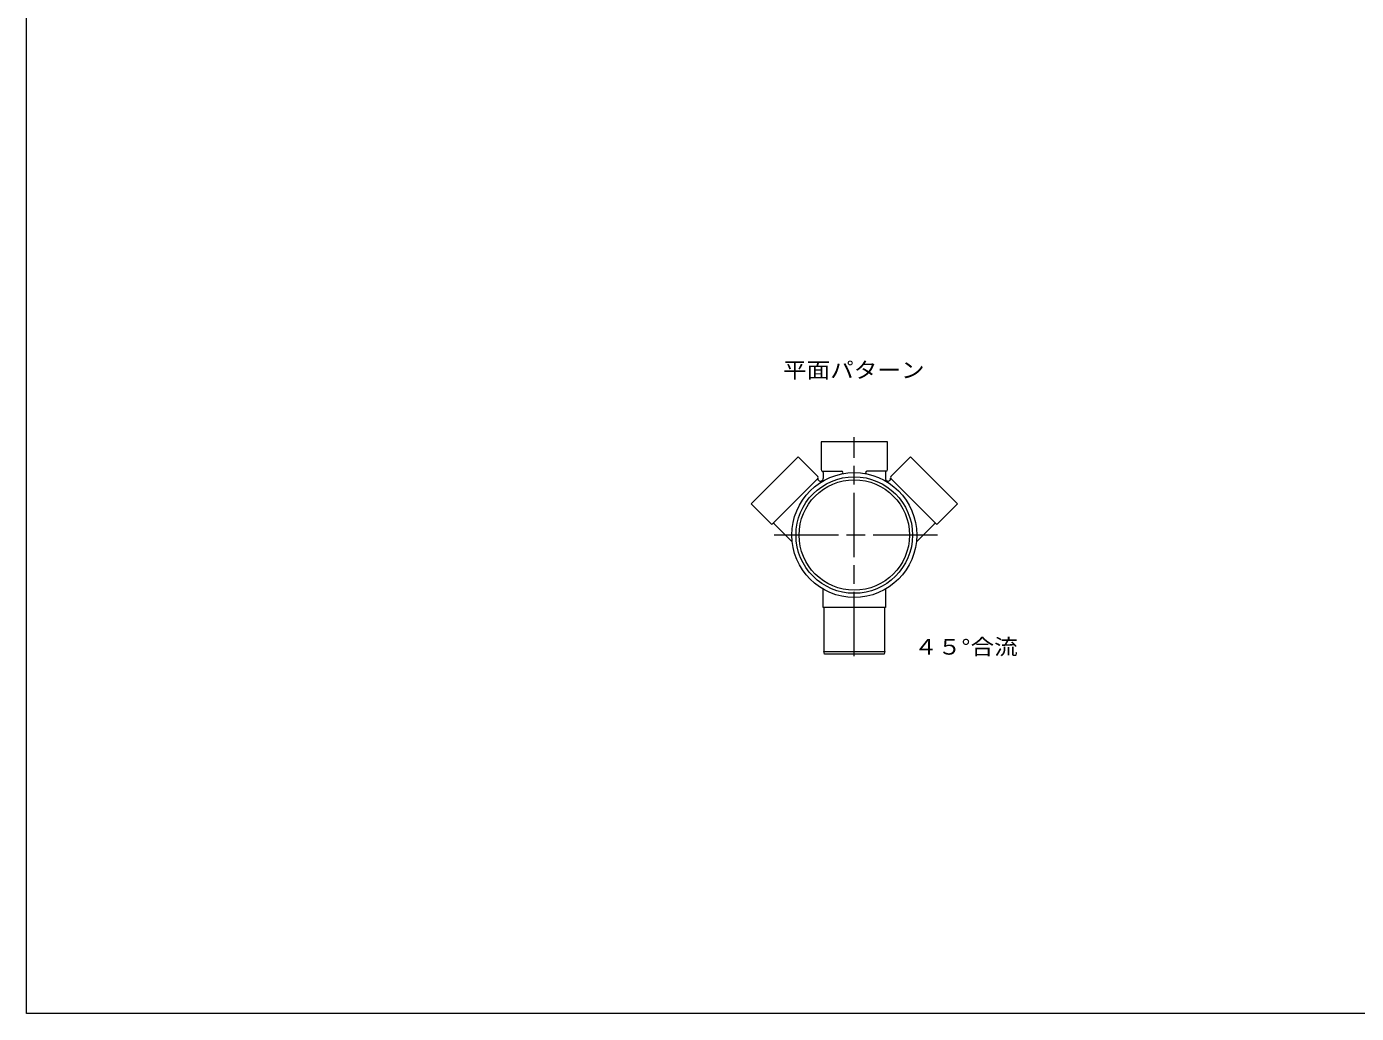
# Model space of a CAD drawing. Units: millimetres on the paper. Extents: x -74 to 1688, y -62 to 2155.
# Drawn here: x -73.8 to 174.3, y -62.3 to 121.8 of the extents above; entities that cross this region are included whole.
import ezdxf
from ezdxf.enums import TextEntityAlignment as Align

# ---------------------------------------------------------------- set-up
doc = ezdxf.new("R2010")
doc.units = ezdxf.units.MM
doc.linetypes.add('CHAIN', pattern=[18.5, 12, -1.5, 3.5, -1.5])
for name, color, linetype, lineweight in [('0_2', 7, 'Continuous', 18), ('D-STR', 7, 'Continuous', 18), ('D-STR-STR', 4, 'Continuous', 18), ('D-TTL', 5, 'Continuous', 18)]:
    doc.layers.add(name, color=color, linetype=linetype, lineweight=lineweight)
doc.styles.add('HGPｺﾞｼｯｸE', font='')
doc.styles.get('HGPｺﾞｼｯｸE').set_extended_font_data('HGPｺﾞｼｯｸE')

msp = doc.modelspace()

# ---------------------------------------------------------------- linework, layer by layer
at = {"layer": 'D-STR', "linetype": 'CHAIN'}
for p, q in [((80.594, 4.334), (80.594, 45.209)), ((96.134, 26.933), (64.876, 26.933))]:
    msp.add_line(p, q, dxfattribs=at)
at = {"layer": 'D-STR'}
for p, q in [((86.794, 44.293), (74.394, 44.293)), ((74.394, 44.293), (74.394, 39.143)), ((86.794, 39.143), (86.794, 44.293)), ((61.36, 32.759), (70.128, 41.527)), ((70.128, 41.527), (73.77, 37.885)), ((91.059, 41.527), (87.417, 37.885)), ((99.827, 32.759), (91.059, 41.527)), ((73.77, 37.461), (65.324, 29.021)), ((74.694, 38.843), (78.218, 38.843)), ((74.794, 38.578), (74.794, 37.503)), ((86.494, 38.843), (82.97, 38.843)), ((86.394, 38.578), (86.394, 37.503)), ((87.417, 37.461), (95.863, 29.021)), ((73.94, 37.149), (73.887, 37.202)), ((87.247, 37.149), (87.3, 37.202)), ((65.073, 29.046), (61.36, 32.759)), ((96.115, 29.046), (99.827, 32.759)), ((65.702, 28.983), (68.996, 25.688)), ((92.191, 25.688), (95.485, 28.983)), ((74.794, 13.433), (74.794, 16.829)), ((86.394, 16.829), (86.394, 13.433)), ((86.394, 13.433), (74.794, 13.433)), ((74.894, 13.433), (74.894, 5.233)), ((86.294, 5.233), (86.294, 13.433)), ((75.028, 4.733), (74.894, 5.233)), ((74.894, 5.233), (86.294, 5.233)), ((86.294, 5.233), (86.16, 4.733)), ((86.16, 4.733), (75.028, 4.733))]:
    msp.add_line(p, q, dxfattribs=at)
msp.add_circle((80.594, 26.933), 11.65, dxfattribs=at)
for centre, radius, start, end in [((73.558, 37.673), 0.3, 315, 45), ((74.099, 37.414), 0.3, 154.47122, 225), ((74.294, 37.503), 0.5, 225, 0), ((74.694, 39.143), 0.3, 180, 270), ((74.494, 38.578), 0.3, 359.99997, 70.52877), ((78.218, 38.593), 0.25, 281.51745, 90), ((82.97, 38.593), 0.25, 90, 258.48255), ((86.694, 38.578), 0.3, 109.47122, 180), ((86.894, 37.503), 0.5, 180, 315), ((86.494, 39.143), 0.3, 270, 0), ((87.088, 37.414), 0.3, 315, 25.52878), ((87.629, 37.673), 0.3, 135, 225), ((65.214, 29.188), 0.2, 225, 303.46304), ((65.49, 28.771), 0.3, 45, 123.46304), ((95.697, 28.771), 0.3, 56.53696, 135), ((95.973, 29.188), 0.2, 236.53696, 315)]:
    msp.add_arc(centre, radius, start, end, dxfattribs=at)
at = {"layer": 'D-STR-STR'}
for radius in [10.87, 10.3]:
    msp.add_circle((80.594, 26.933), radius, dxfattribs=at)
at = {"layer": 'D-TTL'}
for p, q in [((-73.831, -62.315), (-73.831, 332.485)), ((493.869, -62.315), (-73.831, -62.315))]:
    msp.add_line(p, q, dxfattribs=at)

# ---------------------------------------------------------------- texts
at = {"layer": '0_2', "style": 'HGPｺﾞｼｯｸE', "width": 1.1}
for s, p in [('平面パターン', (67.3, 55.37)), ('４５°合流', (91.767, 3.739))]:
    msp.add_text(s, height=2.933, dxfattribs=at).set_placement(p, align=Align.BOTTOM_LEFT)

doc.saveas('drawing.dxf')
